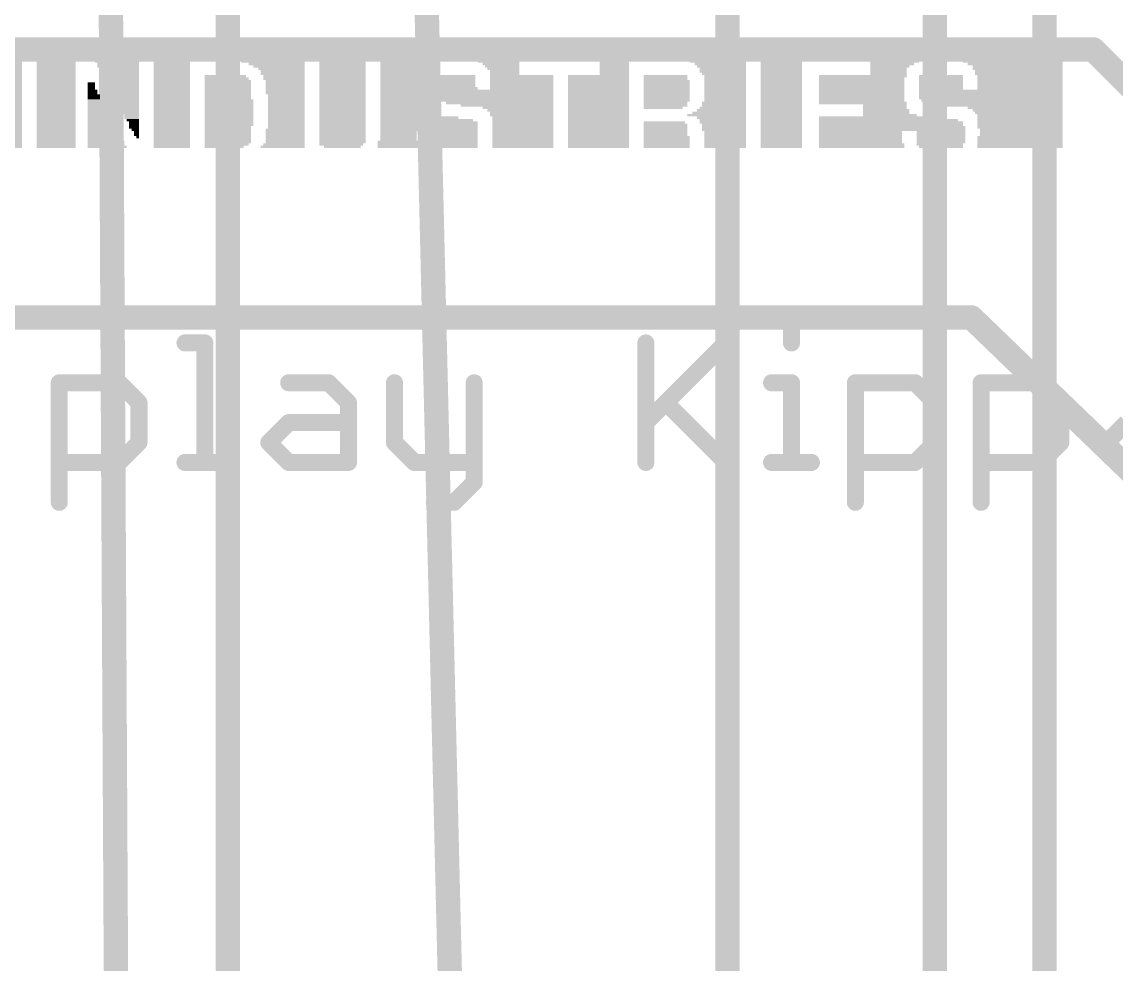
# Model space of a CAD drawing. Extents: x -9.8 to 65.3, y -0.3 to 69.2.
# Drawn here: x 36.72 to 48.12, y 15.99 to 25.81 of the extents above; entities that cross this region are included whole.
import ezdxf

# ---------------------------------------------------------------- set-up
doc = ezdxf.new("R2010")
doc.units = 0
for name, color, linetype in [('1', 12, 'CONTINUOUS'), ('16', 132, 'CONTINUOUS'), ('21', 40, 'CONTINUOUS')]:
    doc.layers.add(name, color=color, linetype=linetype)

# ---------------------------------------------------------------- blocks, each defined once
blk = doc.blocks.new('RECT')
blk.add_solid([(-0.5, -0.5), (0.5, -0.5), (-0.5, 0.5), (0.5, 0.5)])

msp = doc.modelspace()

# ---------------------------------------------------------------- linework, layer by layer
at = {"layer": '1', "const_width": 0.254}
for points in [[(25.146, 25.527), (47.879, 25.527)], [(47.879, 25.527), (51.575, 21.831)], [(22.733, 22.733), (46.609, 22.733)], [(46.609, 22.733), (50.292, 19.177)]]:
    msp.add_lwpolyline(points, dxfattribs=at)
at = {"layer": '1', "const_width": 0.127}
for points in [[(47.9239, 25.5719, 1), (47.8341, 25.4821)], [(47.879, 25.4635, 1), (47.879, 25.5905)], [(46.6531, 22.7787, 1), (46.5649, 22.6873)], [(46.609, 22.6695, 1), (46.609, 22.7965)]]:
    msp.add_lwpolyline(points, format="xyb", dxfattribs=at)
at = {"layer": '16', "const_width": 0.254}
for points in [[(40.64, 38.227), (41.275, 11.684)], [(37.592, 35.814), (37.719, 11.43)], [(38.862, 35.814), (38.862, 11.684)], [(44.069, 31.496), (44.069, 9.271)], [(46.228, 30.734), (46.228, 9.017)], [(47.371, 29.21), (47.371, 9.525)]]:
    msp.add_lwpolyline(points, dxfattribs=at)
at = {"layer": '21', "const_width": 0.1778}
for points in [[(44.7348, 22.675), (44.7348, 22.4674)], [(38.4152, 22.4674), (38.6228, 22.4674)], [(38.6228, 22.4674), (38.6228, 21.2217)], [(43.2175, 22.4674), (43.2175, 21.2217)], [(43.2175, 21.6369), (44.048, 22.4674)], [(37.1055, 20.8065), (37.1055, 22.0521)], [(37.1055, 22.0521), (37.7283, 22.0521)], [(37.7283, 22.0521), (37.9359, 21.8445)], [(39.4959, 22.0521), (39.9112, 22.0521)], [(39.9112, 22.0521), (40.1188, 21.8445)], [(40.5981, 22.0521), (40.5981, 21.4293)], [(41.4285, 22.0521), (41.4285, 21.0141)], [(44.5272, 22.0521), (44.7348, 22.0521)], [(44.7348, 22.0521), (44.7348, 21.2217)], [(45.4004, 20.8065), (45.4004, 22.0521)], [(45.4004, 22.0521), (46.0232, 22.0521)], [(46.0232, 22.0521), (46.2308, 21.8445)], [(46.7101, 20.8065), (46.7101, 22.0521)], [(46.7101, 22.0521), (47.3329, 22.0521)], [(47.3329, 22.0521), (47.5406, 21.8445)], [(37.9359, 21.8445), (37.9359, 21.4293)], [(40.1188, 21.8445), (40.1188, 21.2217)], [(43.4251, 21.8445), (44.048, 21.2217)], [(46.2308, 21.8445), (46.2308, 21.4293)], [(47.5406, 21.8445), (47.5406, 21.4293)], [(39.2883, 21.4293), (39.4959, 21.6369)], [(39.4959, 21.6369), (40.1188, 21.6369)], [(48.0198, 21.4293), (48.2274, 21.6369)], [(37.9359, 21.4293), (37.7283, 21.2217)], [(39.4959, 21.2217), (39.2883, 21.4293)], [(40.5981, 21.4293), (40.8057, 21.2217)], [(46.2308, 21.4293), (46.0232, 21.2217)], [(47.5406, 21.4293), (47.3329, 21.2217)], [(48.2274, 21.2217), (48.0198, 21.4293)], [(37.7283, 21.2217), (37.1055, 21.2217)], [(38.4152, 21.2217), (38.8304, 21.2217)], [(40.1188, 21.2217), (39.4959, 21.2217)], [(40.8057, 21.2217), (41.4285, 21.2217)], [(44.5272, 21.2217), (44.9425, 21.2217)], [(46.0232, 21.2217), (45.4004, 21.2217)], [(47.3329, 21.2217), (46.7101, 21.2217)], [(41.4285, 21.0141), (41.2209, 20.8065)], [(41.2209, 20.8065), (41.0133, 20.8065)]]:
    msp.add_lwpolyline(points, dxfattribs=at)
at = {"layer": '21', "const_width": 0.0889}
for points in [[(44.7793, 22.675, 1), (44.6904, 22.675)], [(38.4152, 22.5118, 1), (38.4152, 22.4229)], [(38.6672, 22.4674, 1), (38.5783, 22.4674)], [(38.6228, 22.4229, 1), (38.6228, 22.5118)], [(43.262, 22.4674, 1), (43.1731, 22.4674)], [(44.0794, 22.4359, 1), (44.0165, 22.4988)], [(44.6904, 22.4674, 1), (44.7793, 22.4674)], [(37.1499, 22.0521, 1), (37.061, 22.0521)], [(37.1055, 22.0966, 1), (37.1055, 22.0077)], [(37.7597, 22.0836, 1), (37.6969, 22.0207)], [(37.7283, 22.0077, 1), (37.7283, 22.0966)], [(39.4959, 22.0966, 1), (39.4959, 22.0077)], [(39.9426, 22.0836, 1), (39.8797, 22.0207)], [(39.9112, 22.0077, 1), (39.9112, 22.0966)], [(40.6425, 22.0521, 1), (40.5536, 22.0521)], [(41.4729, 22.0521, 1), (41.3841, 22.0521)], [(44.5272, 22.0966, 1), (44.5272, 22.0077)], [(44.7793, 22.0521, 1), (44.6904, 22.0521)], [(44.7348, 22.0077, 1), (44.7348, 22.0966)], [(45.4448, 22.0521, 1), (45.3559, 22.0521)], [(45.4004, 22.0966, 1), (45.4004, 22.0077)], [(46.0546, 22.0836, 1), (45.9918, 22.0207)], [(46.0232, 22.0077, 1), (46.0232, 22.0966)], [(46.7101, 22.0966, 1), (46.7101, 22.0077)], [(46.7546, 22.0521, 1), (46.6657, 22.0521)], [(47.3644, 22.0836, 1), (47.3015, 22.0207)], [(47.3329, 22.0077, 1), (47.3329, 22.0966)], [(37.9804, 21.8445, 1), (37.8915, 21.8445)], [(37.9045, 21.8131, 1), (37.9673, 21.876)], [(40.1632, 21.8445, 1), (40.0743, 21.8445)], [(40.0873, 21.8131, 1), (40.1502, 21.876)], [(43.4565, 21.876, 1), (43.3937, 21.8131)], [(46.2753, 21.8445, 1), (46.1864, 21.8445)], [(46.1994, 21.8131, 1), (46.2623, 21.876)], [(47.585, 21.8445, 1), (47.4961, 21.8445)], [(47.5091, 21.8131, 1), (47.572, 21.876)], [(39.4959, 21.6814, 1), (39.4959, 21.5925)], [(39.5274, 21.6055, 1), (39.4645, 21.6683)], [(40.1188, 21.5925, 1), (40.1188, 21.6814)], [(43.1861, 21.6683, 1), (43.2489, 21.6055)], [(37.8915, 21.4293, 1), (37.9804, 21.4293)], [(37.9673, 21.3979, 1), (37.9045, 21.4607)], [(39.3198, 21.4607, 1), (39.2569, 21.3979)], [(39.2569, 21.4607, 1), (39.3198, 21.3979)], [(40.6295, 21.4607, 1), (40.5666, 21.3979)], [(40.5536, 21.4293, 1), (40.6425, 21.4293)], [(46.1864, 21.4293, 1), (46.2753, 21.4293)], [(46.2623, 21.3979, 1), (46.1994, 21.4607)], [(47.4961, 21.4293, 1), (47.585, 21.4293)], [(47.572, 21.3979, 1), (47.5091, 21.4607)], [(48.0513, 21.4607, 1), (47.9884, 21.3979)], [(47.9884, 21.4607, 1), (48.0513, 21.3979)], [(37.1055, 21.2662, 1), (37.1055, 21.1773)], [(37.6969, 21.2531, 1), (37.7597, 21.1903)], [(37.7283, 21.1773, 1), (37.7283, 21.2662)], [(38.4152, 21.2662, 1), (38.4152, 21.1773)], [(38.5783, 21.2217, 1), (38.6672, 21.2217)], [(38.8304, 21.1773, 1), (38.8304, 21.2662)], [(39.4959, 21.2662, 1), (39.4959, 21.1773)], [(39.4645, 21.1903, 1), (39.5274, 21.2531)], [(40.0743, 21.2217, 1), (40.1632, 21.2217)], [(40.1188, 21.1773, 1), (40.1188, 21.2662)], [(40.8057, 21.2662, 1), (40.8057, 21.1773)], [(40.7742, 21.1903, 1), (40.8371, 21.2531)], [(41.4285, 21.1773, 1), (41.4285, 21.2662)], [(43.1731, 21.2217, 1), (43.262, 21.2217)], [(44.0165, 21.1903, 1), (44.0794, 21.2531)], [(44.5272, 21.2662, 1), (44.5272, 21.1773)], [(44.6904, 21.2217, 1), (44.7793, 21.2217)], [(44.9425, 21.1773, 1), (44.9425, 21.2662)], [(45.4004, 21.2662, 1), (45.4004, 21.1773)], [(45.9918, 21.2531, 1), (46.0546, 21.1903)], [(46.0232, 21.1773, 1), (46.0232, 21.2662)], [(46.7101, 21.2662, 1), (46.7101, 21.1773)], [(47.3015, 21.2531, 1), (47.3644, 21.1903)], [(47.3329, 21.1773, 1), (47.3329, 21.2662)], [(41.4599, 20.9827, 1), (41.3971, 21.0455)], [(41.3841, 21.0141, 1), (41.4729, 21.0141)], [(41.0133, 20.8509, 1), (41.0133, 20.762)], [(41.1895, 20.8379, 1), (41.2523, 20.7751)], [(41.2209, 20.762, 1), (41.2209, 20.8509)], [(37.061, 20.8065, 1), (37.1499, 20.8065)], [(45.3559, 20.8065, 1), (45.4448, 20.8065)], [(46.6657, 20.8065, 1), (46.7546, 20.8065)]]:
    msp.add_lwpolyline(points, format="xyb", dxfattribs=at)

# ---------------------------------------------------------------- block references
at = {"layer": '21', "yscale": 0.0254}
for p, xscale in [((36.957, 25.5524), 21.209), ((36.957, 25.527), 21.209), ((36.957, 25.5016), 21.209), ((36.957, 25.4762), 21.209), ((36.957, 25.4508), 21.209), ((36.957, 25.4254), 21.209), ((31.5341, 25.4), 10.3632), ((31.5341, 25.3746), 10.3632), ((31.5341, 25.3492), 10.3632), ((31.5341, 25.3238), 10.3632), ((37.0713, 25.4), 0.4064), ((37.0713, 25.3746), 0.4064), ((37.0713, 25.3492), 0.4064), ((37.0713, 25.3238), 0.4064), ((37.7063, 25.4), 0.4572), ((37.719, 25.3746), 0.4318), ((37.719, 25.3492), 0.4318), ((37.7317, 25.3238), 0.4064), ((38.2778, 25.4), 0.381), ((38.2778, 25.3746), 0.381), ((38.2778, 25.3492), 0.381), ((38.2778, 25.3238), 0.381), ((39.3319, 25.4), 0.6604), ((39.37, 25.3746), 0.5842), ((39.3954, 25.3492), 0.5334), ((39.4208, 25.3238), 0.4826), ((40.0558, 25.4), 0.4826), ((40.0558, 25.3746), 0.4826), ((40.0558, 25.3492), 0.4826), ((40.0558, 25.3238), 0.4826), ((40.7289, 25.4), 0.5588), ((40.7035, 25.3746), 0.508), ((40.6781, 25.3492), 0.4572), ((40.6654, 25.3238), 0.4318), ((41.6814, 25.4), 0.4318), ((41.7068, 25.3746), 0.381), ((41.7195, 25.3492), 0.3556), ((41.7322, 25.3238), 0.3302), ((42.8879, 25.4), 0.3048), ((42.8879, 25.3746), 0.3048), ((42.8879, 25.3492), 0.3048), ((42.8879, 25.3238), 0.3048), ((43.9674, 25.4), 0.5842), ((43.9928, 25.3746), 0.5334), ((44.0055, 25.3492), 0.508), ((44.0182, 25.3238), 0.4826), ((44.6278, 25.4), 0.4318), ((44.6278, 25.3746), 0.4318), ((44.6278, 25.3492), 0.4318), ((44.6278, 25.3238), 0.4318), ((45.8089, 25.4), 0.508), ((45.7835, 25.3746), 0.4572), ((45.7581, 25.3492), 0.4064), ((45.7454, 25.3238), 0.381), ((47.0408, 25.4), 1.0414), ((47.0662, 25.3746), 0.9906), ((47.0916, 25.3492), 0.9398), ((47.0916, 25.3238), 0.9398), ((31.5341, 25.2984), 10.3632), ((31.5341, 25.273), 10.3632), ((31.5341, 25.2476), 10.3632), ((31.5341, 25.2222), 10.3632), ((31.5341, 25.1968), 10.3632), ((37.0713, 25.2984), 0.4064), ((37.0713, 25.273), 0.4064), ((37.0713, 25.2476), 0.4064), ((37.0713, 25.2222), 0.4064), ((37.0713, 25.1968), 0.4064), ((37.7317, 25.2984), 0.4064), ((37.7444, 25.273), 0.381), ((37.7571, 25.2476), 0.3556), ((37.7571, 25.2222), 0.3556), ((37.7571, 25.1968), 0.3556), ((38.2778, 25.2984), 0.381), ((38.2778, 25.273), 0.381), ((38.2778, 25.2476), 0.381), ((38.2778, 25.2222), 0.381), ((38.2778, 25.1968), 0.381), ((38.8366, 25.2476), 0.4318), ((38.8493, 25.2222), 0.4572), ((38.862, 25.1968), 0.4826), ((39.4335, 25.2984), 0.4572), ((39.4335, 25.273), 0.4572), ((39.4462, 25.2476), 0.4318), ((39.4462, 25.2222), 0.4318), ((39.4589, 25.1968), 0.4064), ((40.0558, 25.2984), 0.4826), ((40.0558, 25.273), 0.4826), ((40.0558, 25.2476), 0.4826), ((40.0558, 25.2222), 0.4826), ((40.0558, 25.1968), 0.4826), ((40.6654, 25.2984), 0.4318), ((40.6527, 25.273), 0.4064), ((40.6527, 25.2476), 0.4064), ((40.6527, 25.2222), 0.4064), ((40.6527, 25.1968), 0.4064), ((41.2242, 25.2476), 0.4318), ((41.2242, 25.2222), 0.4318), ((41.2242, 25.1968), 0.4318), ((41.7449, 25.2984), 0.3048), ((41.7449, 25.273), 0.3048), ((41.9227, 25.2476), 0.6604), ((41.9227, 25.2222), 0.6604), ((41.9227, 25.1968), 0.6604), ((42.7228, 25.2476), 0.635), ((42.7228, 25.2222), 0.635), ((42.7228, 25.1968), 0.635), ((42.8879, 25.2984), 0.3048), ((42.8879, 25.273), 0.3048), ((43.4213, 25.2476), 0.4572), ((43.4213, 25.2222), 0.4572), ((43.434, 25.1968), 0.4826), ((44.0182, 25.2984), 0.4826), ((44.0309, 25.273), 0.4572), ((44.0436, 25.2476), 0.4318), ((44.0436, 25.2222), 0.4318), ((44.0436, 25.1968), 0.4318), ((44.6278, 25.2984), 0.4318), ((44.6278, 25.273), 0.4318), ((44.6278, 25.2476), 0.4318), ((44.6278, 25.2222), 0.4318), ((44.6278, 25.1968), 0.4318), ((45.4787, 25.2476), 0.9144), ((45.466, 25.2222), 0.889), ((45.466, 25.1968), 0.889), ((45.7454, 25.2984), 0.381), ((45.7454, 25.273), 0.381), ((46.2915, 25.2476), 0.4572), ((46.2915, 25.2222), 0.4572), ((46.2915, 25.1968), 0.4572), ((47.1043, 25.2984), 0.9144), ((47.1043, 25.273), 0.9144), ((47.117, 25.2476), 0.889), ((47.117, 25.2222), 0.889), ((47.117, 25.1968), 0.889), ((31.5341, 25.1714), 10.3632), ((31.5341, 25.146), 10.3632), ((31.5341, 25.1206), 10.3632), ((31.5341, 25.0952), 10.3632), ((37.0713, 25.1714), 0.4064), ((37.0713, 25.146), 0.4064), ((37.0713, 25.1206), 0.4064), ((37.0713, 25.0952), 0.4064), ((37.4396, 25.1714), 0.0762), ((37.4396, 25.146), 0.0762), ((37.4396, 25.1206), 0.0762), ((37.4523, 25.0952), 0.1016), ((37.7698, 25.1714), 0.3302), ((37.7825, 25.146), 0.3048), ((37.7825, 25.1206), 0.3048), ((37.7952, 25.0952), 0.2794), ((38.2778, 25.1714), 0.381), ((38.2778, 25.146), 0.381), ((38.2778, 25.1206), 0.381), ((38.2778, 25.0952), 0.381), ((38.862, 25.1714), 0.4826), ((38.862, 25.146), 0.4826), ((38.862, 25.1206), 0.4826), ((38.862, 25.0952), 0.4826), ((39.4589, 25.1714), 0.4064), ((39.4589, 25.146), 0.4064), ((39.4589, 25.1206), 0.4064), ((39.4589, 25.0952), 0.4064), ((40.0558, 25.1714), 0.4826), ((40.0558, 25.146), 0.4826), ((40.0558, 25.1206), 0.4826), ((40.0558, 25.0952), 0.4826), ((40.6527, 25.1714), 0.4064), ((40.6527, 25.146), 0.4064), ((40.6527, 25.1206), 0.4064), ((40.6527, 25.0952), 0.4064), ((41.2242, 25.1714), 0.4318), ((41.2242, 25.146), 0.4318), ((41.2369, 25.1206), 0.4572), ((41.6306, 25.0952), 1.2446), ((41.9227, 25.1714), 0.6604), ((41.9227, 25.146), 0.6604), ((41.9227, 25.1206), 0.6604), ((42.7228, 25.1714), 0.635), ((42.7228, 25.146), 0.635), ((42.7228, 25.1206), 0.635), ((42.7228, 25.0952), 0.635), ((43.434, 25.1714), 0.4826), ((43.434, 25.146), 0.4826), ((43.434, 25.1206), 0.4826), ((43.434, 25.0952), 0.4826), ((44.0436, 25.1714), 0.4318), ((44.0436, 25.146), 0.4318), ((44.0436, 25.1206), 0.4318), ((44.0436, 25.0952), 0.4318), ((44.6278, 25.1714), 0.4318), ((44.6278, 25.146), 0.4318), ((44.6278, 25.1206), 0.4318), ((44.6278, 25.0952), 0.4318), ((45.466, 25.1714), 0.889), ((45.466, 25.146), 0.889), ((45.466, 25.1206), 0.889), ((45.466, 25.0952), 0.889), ((46.2915, 25.1714), 0.4572), ((46.2915, 25.146), 0.4572), ((46.2915, 25.1206), 0.4572), ((46.8122, 25.0952), 1.4986), ((47.117, 25.1714), 0.889), ((47.117, 25.146), 0.889), ((47.117, 25.1206), 0.889), ((31.5341, 25.0698), 10.3632), ((31.5341, 25.0444), 10.3632), ((31.5341, 25.019), 10.3632), ((31.5341, 24.9936), 10.3632), ((31.5341, 24.9682), 10.3632), ((37.0713, 25.0698), 0.4064), ((37.0713, 25.0444), 0.4064), ((37.0713, 25.019), 0.4064), ((37.0713, 24.9936), 0.4064), ((37.0713, 24.9682), 0.4064), ((37.4523, 25.0698), 0.1016), ((37.465, 25.0444), 0.127), ((37.465, 25.019), 0.127), ((37.4777, 24.9936), 0.1524), ((37.4777, 24.9682), 0.1524), ((37.7952, 25.0698), 0.2794), ((37.8079, 25.0444), 0.254), ((37.8079, 25.019), 0.254), ((37.8206, 24.9936), 0.2286), ((37.8206, 24.9682), 0.2286), ((38.2778, 25.0698), 0.381), ((38.2778, 25.0444), 0.381), ((38.2778, 25.019), 0.381), ((38.2778, 24.9936), 0.381), ((38.2778, 24.9682), 0.381), ((38.862, 25.0698), 0.4826), ((38.862, 25.0444), 0.4826), ((38.862, 25.019), 0.4826), ((38.8747, 24.9936), 0.508), ((38.8747, 24.9682), 0.508), ((39.4589, 25.0698), 0.4064), ((39.4716, 25.0444), 0.381), ((39.4716, 25.019), 0.381), ((39.4716, 24.9936), 0.381), ((39.4716, 24.9682), 0.381), ((40.0558, 25.0698), 0.4826), ((40.0558, 25.0444), 0.4826), ((40.0558, 25.019), 0.4826), ((40.0558, 24.9936), 0.4826), ((40.0558, 24.9682), 0.4826), ((40.6527, 25.0698), 0.4064), ((40.6527, 25.0444), 0.4064), ((40.6527, 25.019), 0.4064), ((40.6527, 24.9936), 0.4064), ((40.6527, 24.9682), 0.4064), ((41.6306, 25.0698), 1.2446), ((41.6306, 25.0444), 1.2446), ((41.6306, 25.019), 1.2446), ((41.6306, 24.9936), 1.2446), ((41.6941, 24.9682), 1.1176), ((42.7228, 25.0698), 0.635), ((42.7228, 25.0444), 0.635), ((42.7228, 25.019), 0.635), ((42.7228, 24.9936), 0.635), ((42.7228, 24.9682), 0.635), ((43.434, 25.0698), 0.4826), ((43.434, 25.0444), 0.4826), ((43.434, 25.019), 0.4826), ((43.434, 24.9936), 0.4826), ((43.4213, 24.9682), 0.4572), ((44.0309, 24.9682), 0.4572), ((44.0436, 25.0698), 0.4318), ((44.0436, 25.0444), 0.4318), ((44.0436, 25.019), 0.4318), ((44.0436, 24.9936), 0.4318), ((44.6278, 25.0698), 0.4318), ((44.6278, 25.0444), 0.4318), ((44.6278, 25.019), 0.4318), ((44.6278, 24.9936), 0.4318), ((44.6278, 24.9682), 0.4318), ((45.466, 25.0698), 0.889), ((45.466, 25.0444), 0.889), ((45.466, 25.019), 0.889), ((45.466, 24.9936), 0.889), ((45.4787, 24.9682), 0.9144), ((46.8122, 25.0698), 1.4986), ((46.8122, 25.0444), 1.4986), ((46.8122, 25.019), 1.4986), ((46.8249, 24.9936), 1.4732), ((46.863, 24.9682), 1.397), ((31.5341, 24.9428), 10.3632), ((31.5341, 24.9174), 10.3632), ((31.5341, 24.892), 10.3632), ((31.5341, 24.8666), 10.3632), ((37.0713, 24.9428), 0.4064), ((37.0713, 24.9174), 0.4064), ((37.0713, 24.892), 0.4064), ((37.0713, 24.8666), 0.4064), ((37.4904, 24.9428), 0.1778), ((37.4904, 24.9174), 0.1778), ((37.5031, 24.892), 0.2032), ((37.5031, 24.8666), 0.2032), ((37.8333, 24.9428), 0.2032), ((37.846, 24.9174), 0.1778), ((37.846, 24.892), 0.1778), ((37.846, 24.8666), 0.1778), ((38.2778, 24.9428), 0.381), ((38.2778, 24.9174), 0.381), ((38.2778, 24.892), 0.381), ((38.2778, 24.8666), 0.381), ((38.8747, 24.9428), 0.508), ((38.8747, 24.9174), 0.508), ((38.8747, 24.892), 0.508), ((38.8747, 24.8666), 0.508), ((39.4716, 24.9428), 0.381), ((39.4716, 24.9174), 0.381), ((39.4716, 24.892), 0.381), ((39.4716, 24.8666), 0.381), ((40.0558, 24.9428), 0.4826), ((40.0558, 24.9174), 0.4826), ((40.0558, 24.892), 0.4826), ((40.0558, 24.8666), 0.4826), ((40.6527, 24.9428), 0.4064), ((40.6654, 24.9174), 0.4318), ((40.6781, 24.892), 0.4572), ((40.6781, 24.8666), 0.4572), ((41.7703, 24.9428), 0.9652), ((41.8846, 24.9174), 0.7366), ((41.91, 24.892), 0.6858), ((41.9227, 24.8666), 0.6604), ((42.7228, 24.9428), 0.635), ((42.7228, 24.9174), 0.635), ((42.7228, 24.892), 0.635), ((42.7228, 24.8666), 0.635), ((43.4213, 24.9428), 0.4572), ((43.3959, 24.9174), 0.4064), ((43.9801, 24.8666), 0.5588), ((44.0055, 24.892), 0.508), ((44.0182, 24.9174), 0.4826), ((44.0309, 24.9428), 0.4572), ((44.6278, 24.9428), 0.4318), ((44.6278, 24.9174), 0.4318), ((44.6278, 24.892), 0.4318), ((44.6278, 24.8666), 0.4318), ((45.7073, 24.9428), 0.4572), ((45.7073, 24.9174), 0.4572), ((45.72, 24.892), 0.4826), ((45.72, 24.8666), 0.4826), ((46.9519, 24.9428), 1.2192), ((47.0662, 24.9174), 0.9906), ((47.0916, 24.892), 0.9398), ((47.1043, 24.8666), 0.9144), ((31.5341, 24.8412), 10.3632), ((31.5341, 24.8158), 10.3632), ((31.5341, 24.7904), 10.3632), ((31.5341, 24.765), 10.3632), ((31.5341, 24.7396), 10.3632), ((37.0713, 24.8412), 0.4064), ((37.0713, 24.8158), 0.4064), ((37.0713, 24.7904), 0.4064), ((37.0713, 24.765), 0.4064), ((37.0713, 24.7396), 0.4064), ((37.5158, 24.8412), 0.2286), ((37.5158, 24.8158), 0.2286), ((37.5285, 24.7904), 0.254), ((37.5412, 24.765), 0.2794), ((37.5412, 24.7396), 0.2794), ((37.8587, 24.8412), 0.1524), ((37.8587, 24.8158), 0.1524), ((37.8714, 24.7904), 0.127), ((37.8841, 24.765), 0.1016), ((37.8841, 24.7396), 0.1016), ((38.2778, 24.8412), 0.381), ((38.2778, 24.8158), 0.381), ((38.2778, 24.7904), 0.381), ((38.2778, 24.765), 0.381), ((38.2778, 24.7396), 0.381), ((38.8747, 24.8412), 0.508), ((38.8747, 24.8158), 0.508), ((38.8747, 24.7904), 0.508), ((38.8747, 24.765), 0.508), ((38.8747, 24.7396), 0.508), ((39.4716, 24.8412), 0.381), ((39.4716, 24.8158), 0.381), ((39.4716, 24.7904), 0.381), ((39.4716, 24.765), 0.381), ((39.4716, 24.7396), 0.381), ((40.0558, 24.8412), 0.4826), ((40.0558, 24.8158), 0.4826), ((40.0558, 24.7904), 0.4826), ((40.0558, 24.765), 0.4826), ((40.0558, 24.7396), 0.4826), ((40.7162, 24.8412), 0.5334), ((40.8559, 24.8158), 0.8128), ((40.9321, 24.7904), 0.9652), ((40.9575, 24.765), 1.016), ((40.9575, 24.7396), 1.016), ((41.9227, 24.8412), 0.6604), ((41.9354, 24.8158), 0.635), ((41.9354, 24.7904), 0.635), ((41.9354, 24.765), 0.635), ((41.9354, 24.7396), 0.635), ((42.7228, 24.8412), 0.635), ((42.7228, 24.8158), 0.635), ((42.7228, 24.7904), 0.635), ((42.7228, 24.765), 0.635), ((42.7228, 24.7396), 0.635), ((43.4086, 24.765), 0.4318), ((43.4213, 24.7396), 0.4572), ((43.9547, 24.8412), 0.6096), ((44.0055, 24.8158), 0.508), ((44.0182, 24.7904), 0.4826), ((44.0182, 24.765), 0.4826), ((44.0309, 24.7396), 0.4572), ((44.6278, 24.8412), 0.4318), ((44.6278, 24.8158), 0.4318), ((44.6278, 24.7904), 0.4318), ((44.6278, 24.765), 0.4318), ((44.6278, 24.7396), 0.4318), ((45.6692, 24.8158), 1.2954), ((45.7454, 24.7904), 1.4478), ((45.7708, 24.765), 1.4986), ((45.7708, 24.7396), 1.4986), ((45.7581, 24.8412), 0.5588), ((47.117, 24.8412), 0.889), ((47.117, 24.8158), 0.889), ((47.117, 24.7904), 0.889), ((47.117, 24.765), 0.889), ((47.117, 24.7396), 0.889), ((31.5341, 24.7142), 10.3632), ((31.5341, 24.6888), 10.3632), ((31.5341, 24.6634), 10.3632), ((31.5341, 24.638), 10.3632), ((37.0713, 24.7142), 0.4064), ((37.0713, 24.6888), 0.4064), ((37.0713, 24.6634), 0.4064), ((37.0713, 24.638), 0.4064), ((37.5539, 24.7142), 0.3048), ((37.5539, 24.6888), 0.3048), ((37.5666, 24.6634), 0.3302), ((37.5666, 24.638), 0.3302), ((37.8841, 24.7142), 0.1016), ((37.8968, 24.6888), 0.0762), ((37.9095, 24.6634), 0.0508), ((37.9095, 24.638), 0.0508), ((38.2778, 24.7142), 0.381), ((38.2778, 24.6888), 0.381), ((38.2778, 24.6634), 0.381), ((38.2778, 24.638), 0.381), ((38.862, 24.7142), 0.4826), ((38.862, 24.6888), 0.4826), ((38.862, 24.6634), 0.4826), ((38.862, 24.638), 0.4826), ((39.4589, 24.6888), 0.4064), ((39.4589, 24.6634), 0.4064), ((39.4589, 24.638), 0.4064), ((39.4716, 24.7142), 0.381), ((40.0558, 24.7142), 0.4826), ((40.0558, 24.6888), 0.4826), ((40.0558, 24.6634), 0.4826), ((40.0558, 24.638), 0.4826), ((40.9575, 24.7142), 1.016), ((40.9575, 24.6888), 1.016), ((40.64, 24.6634), 0.381), ((40.64, 24.638), 0.381), ((41.2242, 24.6634), 0.4826), ((41.2242, 24.638), 0.4826), ((41.9354, 24.7142), 0.635), ((41.9354, 24.6888), 0.635), ((41.9354, 24.6634), 0.635), ((41.9354, 24.638), 0.635), ((42.7228, 24.7142), 0.635), ((42.7228, 24.6888), 0.635), ((42.7228, 24.6634), 0.635), ((42.7228, 24.638), 0.635), ((43.4213, 24.7142), 0.4572), ((43.4213, 24.6888), 0.4572), ((43.4213, 24.6634), 0.4572), ((43.4213, 24.638), 0.4572), ((44.0309, 24.7142), 0.4572), ((44.0309, 24.6888), 0.4572), ((44.0436, 24.6634), 0.4318), ((44.0436, 24.638), 0.4318), ((44.6278, 24.7142), 0.4318), ((44.6278, 24.6888), 0.4318), ((44.6278, 24.6634), 0.4318), ((44.6278, 24.638), 0.4318), ((45.7835, 24.7142), 1.524), ((45.7835, 24.6888), 1.524), ((45.4533, 24.6634), 0.8636), ((45.4533, 24.638), 0.8636), ((46.2915, 24.6634), 0.508), ((46.2915, 24.638), 0.508), ((47.117, 24.7142), 0.889), ((47.1297, 24.6888), 0.8636), ((47.1297, 24.6634), 0.8636), ((47.1297, 24.638), 0.8636), ((31.5341, 24.6126), 10.3632), ((31.5341, 24.5872), 10.3632), ((31.5341, 24.5618), 10.3632), ((31.5341, 24.5364), 10.3632), ((31.5341, 24.511), 10.3632), ((37.0713, 24.6126), 0.4064), ((37.0713, 24.5872), 0.4064), ((37.0713, 24.5618), 0.4064), ((37.0713, 24.5364), 0.4064), ((37.0713, 24.511), 0.4064), ((37.5793, 24.6126), 0.3556), ((37.5793, 24.5872), 0.3556), ((37.592, 24.5618), 0.381), ((37.592, 24.5364), 0.381), ((37.6047, 24.511), 0.4064), ((37.9222, 24.6126), 0.0254), ((38.2778, 24.6126), 0.381), ((38.2778, 24.5872), 0.381), ((38.2778, 24.5618), 0.381), ((38.2778, 24.5364), 0.381), ((38.2778, 24.511), 0.381), ((38.862, 24.6126), 0.4826), ((38.862, 24.5872), 0.4826), ((38.862, 24.5618), 0.4826), ((38.8493, 24.5364), 0.4572), ((38.8239, 24.511), 0.4064), ((39.4335, 24.511), 0.4572), ((39.4462, 24.5364), 0.4318), ((39.4589, 24.6126), 0.4064), ((39.4589, 24.5872), 0.4064), ((39.4589, 24.5618), 0.4064), ((40.0558, 24.6126), 0.4826), ((40.0558, 24.5872), 0.4826), ((40.0558, 24.5618), 0.4826), ((40.0431, 24.5364), 0.4572), ((40.0558, 24.511), 0.381), ((40.64, 24.5618), 0.4318), ((40.64, 24.5364), 0.4318), ((40.64, 24.511), 0.4318), ((40.64, 24.6126), 0.381), ((40.64, 24.5872), 0.381), ((41.2242, 24.6126), 0.4826), ((41.2242, 24.5872), 0.4826), ((41.2242, 24.5618), 0.4826), ((41.2369, 24.5364), 0.4572), ((41.2369, 24.511), 0.4572), ((41.9354, 24.6126), 0.635), ((41.9354, 24.5872), 0.635), ((41.9354, 24.5618), 0.635), ((41.9354, 24.5364), 0.635), ((41.9354, 24.511), 0.635), ((42.7228, 24.6126), 0.635), ((42.7228, 24.5872), 0.635), ((42.7228, 24.5618), 0.635), ((42.7228, 24.5364), 0.635), ((42.7228, 24.511), 0.635), ((43.434, 24.6126), 0.4826), ((43.434, 24.5872), 0.4826), ((43.434, 24.5618), 0.4826), ((43.434, 24.5364), 0.4826), ((43.434, 24.511), 0.4826), ((44.0436, 24.6126), 0.4318), ((44.0436, 24.5872), 0.4318), ((44.0436, 24.5618), 0.4318), ((44.0436, 24.5364), 0.4318), ((44.0436, 24.511), 0.4318), ((44.6278, 24.6126), 0.4318), ((44.6278, 24.5872), 0.4318), ((44.6278, 24.5618), 0.4318), ((44.6278, 24.5364), 0.4318), ((44.6278, 24.511), 0.4318), ((45.4533, 24.6126), 0.8636), ((45.4533, 24.5872), 0.8636), ((45.4533, 24.5618), 0.8636), ((45.466, 24.5364), 0.889), ((45.466, 24.511), 0.889), ((46.2915, 24.6126), 0.508), ((46.2915, 24.5872), 0.508), ((46.2915, 24.5618), 0.508), ((46.2788, 24.5364), 0.4826), ((46.2915, 24.511), 0.4572), ((47.117, 24.6126), 0.889), ((47.117, 24.5872), 0.889), ((47.117, 24.5618), 0.889), ((47.117, 24.5364), 0.889), ((47.117, 24.511), 0.889)]:
    msp.add_blockref('RECT', p, dxfattribs=dict(at, xscale=xscale))

doc.saveas('drawing.dxf')
